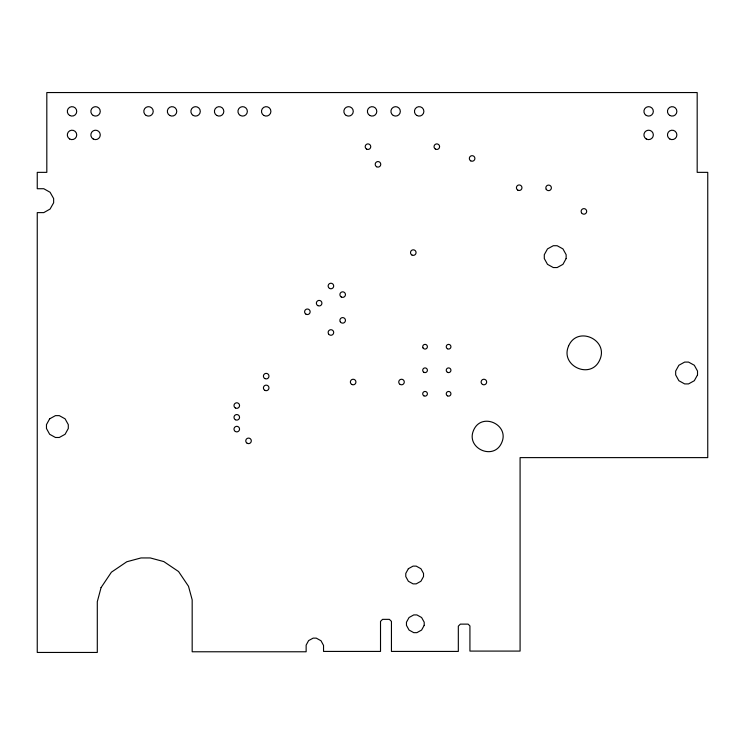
<?xml version="1.0" encoding="UTF-8"?>
<svg xmlns="http://www.w3.org/2000/svg" width="745" height="745" viewBox="0 0 745 745"><rect width="100%" height="100%" fill="white"/><g stroke="black" fill="none" stroke-linecap="round" stroke-linejoin="round"><path stroke-width="1.12" d="M473.503 430.461C465.737 448.388 494.047 461.202 501.813 442.418C509.608 424.51 481.251 411.696 473.503 430.461M101.069 587.582L97.297 601.681L97.297 652.452L37.25 652.452L37.25 212.614L43.787 212.614L50.083 209.056L53.64 202.77L53.64 198.552L50.083 192.266L43.787 188.727L37.25 188.727L37.25 172.356L46.814 172.356L46.814 92.548L697.18 92.548L697.18 172.356L707.75 172.356L707.75 457.616L520.085 457.616L520.085 651.083L469.927 651.083L469.927 625.921L468.111 624.124L460.363 624.124L458.324 626.163L458.324 651.419L391.442 651.419L391.442 621.386L389.384 619.356L382.558 619.356L380.518 621.386L380.518 651.419L323.535 651.419L323.535 645.431L321.011 640.756L316.253 638.13L313.142 638.13L308.607 640.598L306.139 645.133L306.139 651.773L192.173 651.773L192.173 599.827L188.504 586.287L178.558 571.536L163.807 561.581L150.267 557.94L141.019 557.94L126.799 561.758L111.415 572.179L101.069 587.582M568.51 346.202C559.858 366.102 591.325 380.341 599.948 359.5C608.628 339.608 577.105 325.332 568.51 346.202M49.654 418.839L46.469 424.631L46.469 428.487L49.654 434.279L55.447 437.483L59.302 437.483L65.094 434.279L68.298 428.487L68.298 424.631L65.094 418.839L59.302 415.635L55.447 415.635L49.654 418.839M697.516 374.903L694.312 380.714L688.529 383.917L684.664 383.917L678.872 380.714L675.668 374.903L675.668 371.047L678.872 365.255L684.664 362.079L688.529 362.079L694.312 365.255L697.516 371.047L697.516 374.903M566.144 258.552L562.95 264.345L557.158 267.548L553.293 267.548L547.5 264.345L544.297 258.552L544.297 254.697L547.5 248.904L553.293 245.72L557.158 245.72L562.95 248.904L566.144 254.697L566.144 258.552M408.362 568.714L405.774 573.417L405.774 576.565L408.362 581.258L413.056 583.866L416.204 583.866L420.906 581.258L423.523 576.565L423.523 573.417L420.906 568.714L416.204 566.116L413.056 566.116L408.362 568.714M424.203 625.353L421.605 630.056L416.893 632.654L413.745 632.654L409.061 630.056L406.463 625.353L406.463 622.205L409.061 617.512L413.745 614.914L416.893 614.914L421.605 617.512L424.203 622.205L424.203 625.353M235.383 419.733A2.775 2.775 0 0 0 239.555 417.33A2.775 2.775 0 0 0 235.383 414.918A2.775 2.775 0 0 0 235.383 419.733M264.801 378.553A2.775 2.775 0 0 0 268.973 376.141A2.775 2.775 0 0 0 264.801 373.739A2.775 2.775 0 0 0 264.801 378.553M423.877 372.295A2.356 2.356 0 0 0 427.406 370.256A2.356 2.356 0 0 0 423.877 368.216A2.356 2.356 0 0 0 423.877 372.295M447.41 372.295A2.356 2.356 0 0 0 450.939 370.256A2.356 2.356 0 0 0 447.41 368.216A2.356 2.356 0 0 0 447.41 372.295M235.383 407.971A2.775 2.775 0 0 0 239.555 405.559A2.775 2.775 0 0 0 235.383 403.157A2.775 2.775 0 0 0 235.383 407.971M264.801 390.315A2.775 2.775 0 0 0 268.973 387.912A2.775 2.775 0 0 0 264.801 385.5A2.775 2.775 0 0 0 264.801 390.315M247.154 443.266A2.775 2.775 0 0 0 251.316 440.863A2.775 2.775 0 0 0 247.154 438.451A2.775 2.775 0 0 0 247.154 443.266M305.99 314.185A2.775 2.775 0 0 0 310.153 311.773A2.775 2.775 0 0 0 305.99 309.371A2.775 2.775 0 0 0 305.99 314.185M470.728 160.855A2.775 2.775 0 0 0 474.9 158.443A2.775 2.775 0 0 0 470.728 156.04A2.775 2.775 0 0 0 470.728 160.855M517.803 190.133A2.775 2.775 0 0 0 521.966 187.721A2.775 2.775 0 0 0 517.803 185.319A2.775 2.775 0 0 0 517.803 190.133M369.744 115.456A4.703 4.703 0 0 0 376.802 111.377A4.703 4.703 0 0 0 369.744 107.299A4.703 4.703 0 0 0 369.744 115.456M393.276 115.456A4.703 4.703 0 0 0 400.335 111.377A4.703 4.703 0 0 0 393.276 107.299A4.703 4.703 0 0 0 393.276 115.456M366.587 149.084A2.775 2.775 0 0 0 370.749 146.681A2.775 2.775 0 0 0 366.587 144.269A2.775 2.775 0 0 0 366.587 149.084M435.425 149.084A2.775 2.775 0 0 0 439.597 146.681A2.775 2.775 0 0 0 435.425 144.269A2.775 2.775 0 0 0 435.425 149.084M416.809 115.456A4.703 4.703 0 0 0 423.877 111.377A4.703 4.703 0 0 0 416.809 107.299A4.703 4.703 0 0 0 416.809 115.456M646.278 115.456A4.703 4.703 0 0 0 653.337 111.377A4.703 4.703 0 0 0 646.278 107.299A4.703 4.703 0 0 0 646.278 115.456M646.278 138.989A4.703 4.703 0 0 0 653.337 134.91A4.703 4.703 0 0 0 646.278 130.831A4.703 4.703 0 0 0 646.278 138.989M146.16 115.456A4.703 4.703 0 0 0 153.228 111.377A4.703 4.703 0 0 0 146.16 107.299A4.703 4.703 0 0 0 146.16 115.456M423.011 347.896A2.356 2.356 0 0 0 427.09 347.896A2.356 2.356 0 0 0 425.05 344.367A2.356 2.356 0 0 0 423.011 347.896M447.41 348.762A2.356 2.356 0 0 0 450.939 346.723A2.356 2.356 0 0 0 447.41 344.684A2.356 2.356 0 0 0 447.41 348.762M328.508 333.872A2.775 2.775 0 0 0 333.322 333.872A2.775 2.775 0 0 0 330.91 329.7A2.775 2.775 0 0 0 328.508 333.872M329.523 288.417A2.775 2.775 0 0 0 333.695 286.005A2.775 2.775 0 0 0 329.523 283.603A2.775 2.775 0 0 0 329.523 288.417M376.588 166.74A2.775 2.775 0 0 0 380.76 164.328A2.775 2.775 0 0 0 376.588 161.926A2.775 2.775 0 0 0 376.588 166.74M340.269 321.756A2.775 2.775 0 0 0 345.084 321.756A2.775 2.775 0 0 0 342.681 317.584A2.775 2.775 0 0 0 340.269 321.756M69.676 115.456A4.703 4.703 0 0 0 76.735 111.377A4.703 4.703 0 0 0 69.676 107.299A4.703 4.703 0 0 0 69.676 115.456M423.877 395.828A2.356 2.356 0 0 0 427.406 393.798A2.356 2.356 0 0 0 423.877 391.758A2.356 2.356 0 0 0 423.877 395.828M317.752 305.59A2.775 2.775 0 0 0 321.924 303.187A2.775 2.775 0 0 0 317.752 300.775A2.775 2.775 0 0 0 317.752 305.59M546.197 189.258A2.775 2.775 0 0 0 551.011 189.258A2.775 2.775 0 0 0 548.609 185.086A2.775 2.775 0 0 0 546.197 189.258M400.13 384.429A2.775 2.775 0 0 0 404.293 382.027A2.775 2.775 0 0 0 400.13 379.615A2.775 2.775 0 0 0 400.13 384.429M482.499 384.429A2.775 2.775 0 0 0 486.671 382.027A2.775 2.775 0 0 0 482.499 379.615A2.775 2.775 0 0 0 482.499 384.429M447.41 395.828A2.356 2.356 0 0 0 450.939 393.798A2.356 2.356 0 0 0 447.41 391.758A2.356 2.356 0 0 0 447.41 395.828M411.892 254.995A2.775 2.775 0 0 0 416.064 252.583A2.775 2.775 0 0 0 411.892 250.18A2.775 2.775 0 0 0 411.892 254.995M669.811 115.456A4.703 4.703 0 0 0 676.87 111.377A4.703 4.703 0 0 0 669.811 107.299A4.703 4.703 0 0 0 669.811 115.456M581.5 212.791A2.775 2.775 0 0 0 586.315 212.791A2.775 2.775 0 0 0 583.912 208.619A2.775 2.775 0 0 0 581.5 212.791M93.209 115.456A4.703 4.703 0 0 0 100.268 111.377A4.703 4.703 0 0 0 93.209 107.299A4.703 4.703 0 0 0 93.209 115.456M346.211 115.456A4.703 4.703 0 0 0 353.27 111.377A4.703 4.703 0 0 0 346.211 107.299A4.703 4.703 0 0 0 346.211 115.456M93.209 138.989A4.703 4.703 0 0 0 100.268 134.91A4.703 4.703 0 0 0 93.209 130.831A4.703 4.703 0 0 0 93.209 138.989M669.811 138.989A4.703 4.703 0 0 0 676.87 134.91A4.703 4.703 0 0 0 669.811 130.831A4.703 4.703 0 0 0 669.811 138.989M235.383 431.504A2.775 2.775 0 0 0 239.555 429.092A2.775 2.775 0 0 0 235.383 426.689A2.775 2.775 0 0 0 235.383 431.504M341.285 297.004A2.775 2.775 0 0 0 345.457 294.592A2.775 2.775 0 0 0 341.285 292.189A2.775 2.775 0 0 0 341.285 297.004M351.761 384.429A2.775 2.775 0 0 0 355.933 382.027A2.775 2.775 0 0 0 351.761 379.615A2.775 2.775 0 0 0 351.761 384.429M169.702 115.456A4.703 4.703 0 0 0 176.761 111.377A4.703 4.703 0 0 0 169.702 107.299A4.703 4.703 0 0 0 169.702 115.456M193.234 115.456A4.703 4.703 0 0 0 200.293 111.377A4.703 4.703 0 0 0 193.234 107.299A4.703 4.703 0 0 0 193.234 115.456M216.767 115.456A4.703 4.703 0 0 0 223.826 111.377A4.703 4.703 0 0 0 216.767 107.299A4.703 4.703 0 0 0 216.767 115.456M240.3 115.456A4.703 4.703 0 0 0 247.359 111.377A4.703 4.703 0 0 0 240.3 107.299A4.703 4.703 0 0 0 240.3 115.456M263.842 115.456A4.703 4.703 0 0 0 270.901 111.377A4.703 4.703 0 0 0 263.842 107.299A4.703 4.703 0 0 0 263.842 115.456M69.676 138.989A4.703 4.703 0 0 0 76.735 134.91A4.703 4.703 0 0 0 69.676 130.831A4.703 4.703 0 0 0 69.676 138.989"/></g></svg>
